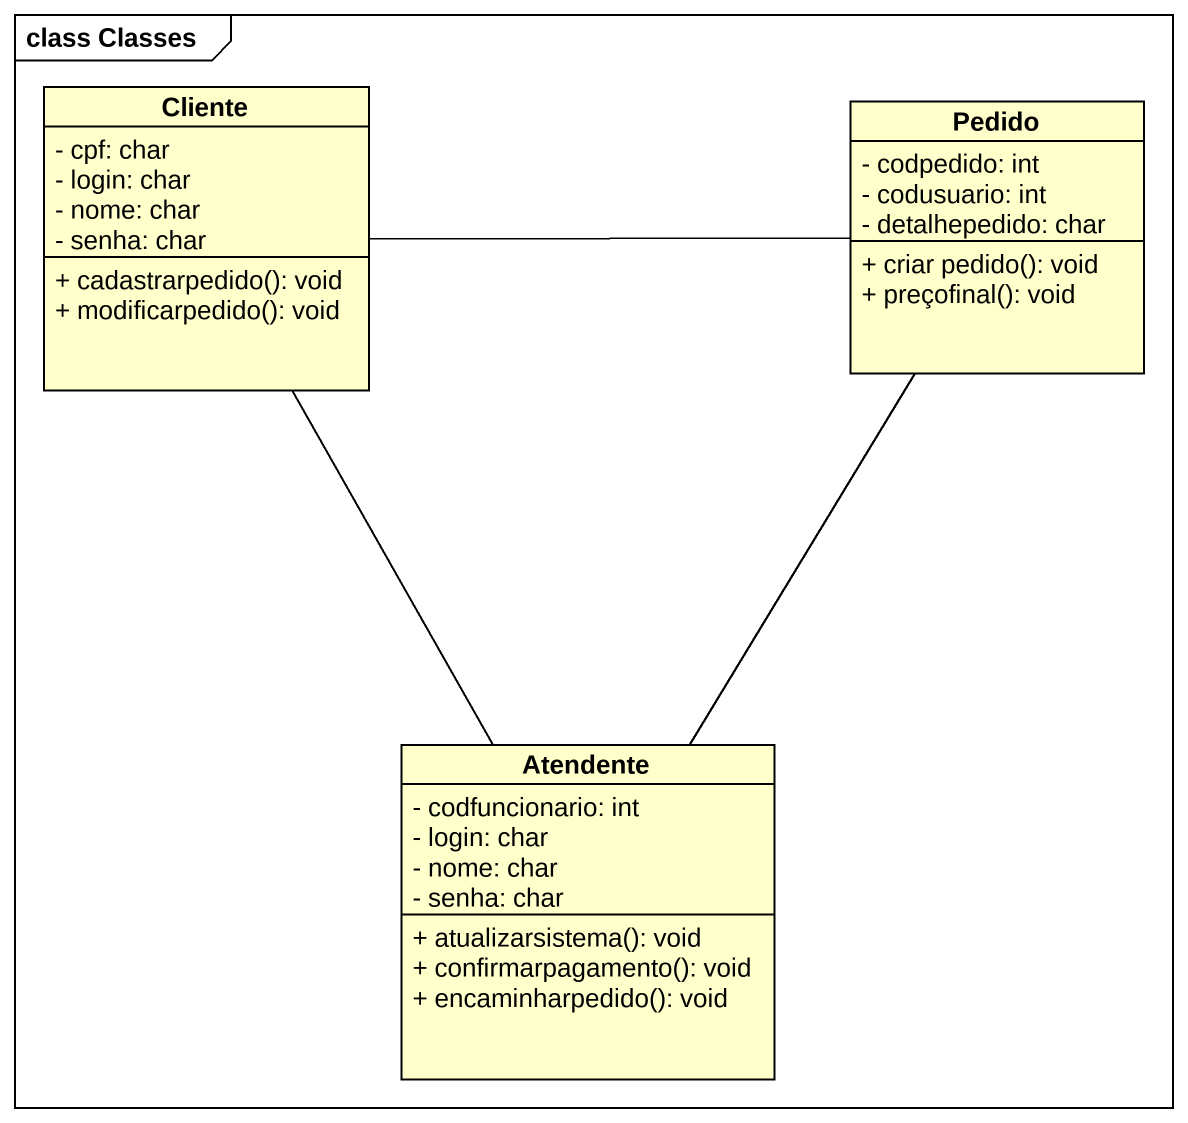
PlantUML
@startuml
mainframe class Classes
hide circle
hide empty members
skinparam classAttributeIconSize 0
class Cliente {
  - cpf: char
  - login: char
  - nome: char
  - senha: char
  + cadastrarpedido(): void
  + modificarpedido(): void
}
class Pedido {
  - codpedido: int
  - codusuario: int
  - detalhepedido: char
  + criar pedido(): void
  + preçofinal(): void
}
class Atendente {
  - codfuncionario: int
  - login: char
  - nome: char
  - senha: char
  + atualizarsistema(): void
  + confirmarpagamento(): void
  + encaminharpedido(): void
}
Cliente -right- Pedido
Pedido -- Atendente
Atendente -up- Cliente
@enduml
